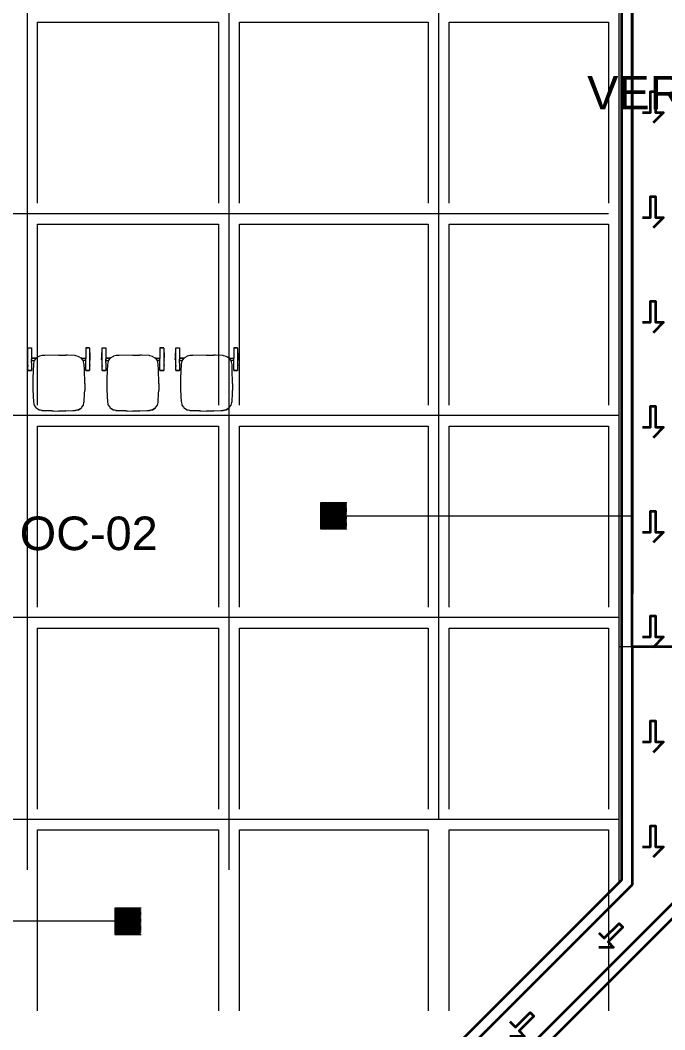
# Model space of a CAD drawing. Header units: metres. Extents: x 349021 to 349543, y 9281040 to 9281959.
# Drawn here: x 349127.72 to 349133.87, y 9281927.44 to 9281937.07 of the extents above; entities that cross this region are included whole.
import ezdxf

# ---------------------------------------------------------------- set-up
doc = ezdxf.new("R2010")
doc.units = ezdxf.units.M
doc.header["$LTSCALE"] = 0.25
for name, color, linetype, lineweight in [('ARQ-BASE', 8, 'CONTINUOUS', 13), ('ARQ-TEXTO', 8, 'CONTINUOUS', 13), ('CUNETA', 3, 'CONTINUOUS', 35)]:
    doc.layers.add(name, color=color, linetype=linetype, lineweight=lineweight)
doc.styles.get("Standard").update_dxf_attribs({"font": 'arial.ttf'})

msp = doc.modelspace()

# ---------------------------------------------------------------- linework, layer by layer
at = {"layer": 'ARQ-BASE'}
for points in [[(349133.43, 9281955.79), (349133.43, 9281928.845)], [(349127.785, 9281937.149), (349127.785, 9281935.224)], [(349129.71, 9281937.149), (349129.71, 9281935.224)], [(349131.71, 9281937.149), (349131.71, 9281935.224)], [(349127.885, 9281935.324), (349127.885, 9281937.049), (349129.61, 9281937.049), (349129.61, 9281935.324)], [(349129.81, 9281935.324), (349129.81, 9281937.049), (349131.61, 9281937.049), (349131.61, 9281935.324)], [(349131.81, 9281935.324), (349131.81, 9281937.049), (349133.33, 9281937.049), (349133.33, 9281935.324)], [(349133.33, 9281935.224), (349123.44, 9281935.224)], [(349127.785, 9281935.224), (349127.785, 9281933.299)], [(349129.71, 9281935.224), (349129.71, 9281933.299)], [(349131.71, 9281935.224), (349131.71, 9281933.299)], [(349127.885, 9281933.399), (349127.885, 9281935.124), (349129.61, 9281935.124), (349129.61, 9281933.399)], [(349129.81, 9281933.399), (349129.81, 9281935.124), (349131.61, 9281935.124), (349131.61, 9281933.399)], [(349131.81, 9281933.399), (349131.81, 9281935.124), (349133.33, 9281935.124), (349133.33, 9281933.399)], [(349127.793, 9281933.945), (349127.793, 9281933.945)], [(349127.793, 9281933.945), (349127.829, 9281933.945)], [(349127.793, 9281933.945), (349127.829, 9281933.945)], [(349127.793, 9281933.729), (349127.793, 9281933.945)], [(349127.829, 9281933.945), (349127.829, 9281933.945)], [(349127.829, 9281933.945), (349127.829, 9281933.907)], [(349128.382, 9281933.945), (349128.346, 9281933.945)], [(349128.346, 9281933.945), (349128.346, 9281933.945)], [(349128.346, 9281933.945), (349128.382, 9281933.945)], [(349128.346, 9281933.945), (349128.346, 9281933.846)], [(349128.382, 9281933.945), (349128.382, 9281933.945)], [(349128.382, 9281933.942), (349128.382, 9281933.945)], [(349128.382, 9281933.942), (349128.382, 9281933.729)], [(349128.5, 9281933.945), (349128.5, 9281933.945)], [(349128.5, 9281933.945), (349128.536, 9281933.945)], [(349128.5, 9281933.945), (349128.536, 9281933.945)], [(349128.5, 9281933.729), (349128.5, 9281933.945)], [(349128.536, 9281933.945), (349128.536, 9281933.945)], [(349128.536, 9281933.945), (349128.536, 9281933.907)], [(349129.089, 9281933.945), (349129.053, 9281933.945)], [(349129.053, 9281933.945), (349129.053, 9281933.945)], [(349129.053, 9281933.945), (349129.089, 9281933.945)], [(349129.053, 9281933.945), (349129.053, 9281933.846)], [(349129.089, 9281933.945), (349129.089, 9281933.945)], [(349129.089, 9281933.942), (349129.089, 9281933.945)], [(349129.089, 9281933.942), (349129.089, 9281933.729)], [(349129.203, 9281933.945), (349129.203, 9281933.945)], [(349129.203, 9281933.945), (349129.239, 9281933.945)], [(349129.203, 9281933.945), (349129.239, 9281933.945)], [(349129.203, 9281933.729), (349129.203, 9281933.945)], [(349129.239, 9281933.945), (349129.239, 9281933.945)], [(349129.239, 9281933.945), (349129.239, 9281933.907)], [(349129.792, 9281933.945), (349129.756, 9281933.945)], [(349129.756, 9281933.945), (349129.756, 9281933.945)], [(349129.756, 9281933.945), (349129.792, 9281933.945)], [(349129.756, 9281933.945), (349129.756, 9281933.846)], [(349129.792, 9281933.945), (349129.792, 9281933.945)], [(349129.792, 9281933.942), (349129.792, 9281933.945)], [(349129.792, 9281933.942), (349129.792, 9281933.729)], [(349127.788, 9281933.847), (349127.788, 9281933.846)], [(349127.788, 9281933.847), (349127.788, 9281933.846)], [(349127.79, 9281933.847), (349127.788, 9281933.847)], [(349127.788, 9281933.846), (349127.788, 9281933.845)], [(349127.79, 9281933.846), (349127.788, 9281933.846)], [(349127.788, 9281933.846), (349127.788, 9281933.846)], [(349127.788, 9281933.845), (349127.789, 9281933.835)], [(349127.788, 9281933.837), (349127.788, 9281933.845)], [(349127.789, 9281933.835), (349127.788, 9281933.837)], [(349127.789, 9281933.835), (349127.79, 9281933.828)], [(349127.79, 9281933.899), (349127.79, 9281933.898)], [(349127.793, 9281933.897), (349127.79, 9281933.899)], [(349127.79, 9281933.899), (349127.79, 9281933.898)], [(349127.79, 9281933.898), (349127.79, 9281933.898)], [(349127.793, 9281933.894), (349127.79, 9281933.898)], [(349127.79, 9281933.87), (349127.79, 9281933.898)], [(349127.79, 9281933.868), (349127.79, 9281933.87)], [(349127.79, 9281933.847), (349127.79, 9281933.868)], [(349127.79, 9281933.847), (349127.79, 9281933.846)], [(349127.79, 9281933.828), (349127.79, 9281933.828)], [(349127.79, 9281933.828), (349127.79, 9281933.828)], [(349127.79, 9281933.828), (349127.79, 9281933.828)], [(349127.79, 9281933.828), (349127.79, 9281933.778)], [(349127.793, 9281933.894), (349127.793, 9281933.897)], [(349127.829, 9281933.907), (349127.829, 9281933.878)], [(349127.829, 9281933.878), (349127.829, 9281933.848)], [(349127.829, 9281933.847), (349127.829, 9281933.848)], [(349127.829, 9281933.848), (349127.87, 9281933.848)], [(349127.832, 9281933.848), (349127.829, 9281933.847)], [(349127.829, 9281933.847), (349127.829, 9281933.837)], [(349127.829, 9281933.827), (349127.829, 9281933.837)], [(349127.829, 9281933.837), (349127.829, 9281933.827)], [(349127.829, 9281933.837), (349127.829, 9281933.837)], [(349127.829, 9281933.837), (349127.829, 9281933.827)], [(349127.829, 9281933.826), (349127.829, 9281933.827)], [(349127.829, 9281933.827), (349127.829, 9281933.827)], [(349127.831, 9281933.826), (349127.829, 9281933.827)], [(349127.829, 9281933.826), (349127.854, 9281933.826)], [(349127.829, 9281933.804), (349127.829, 9281933.826)], [(349127.831, 9281933.826), (349127.832, 9281933.826)], [(349127.832, 9281933.848), (349127.832, 9281933.848)], [(349127.87, 9281933.848), (349127.832, 9281933.848)], [(349127.832, 9281933.848), (349127.832, 9281933.848)], [(349127.832, 9281933.827), (349127.832, 9281933.826)], [(349127.832, 9281933.827), (349127.854, 9281933.826)], [(349127.852, 9281933.821), (349127.851, 9281933.815)], [(349127.854, 9281933.823), (349127.852, 9281933.821)], [(349127.854, 9281933.826), (349127.859, 9281933.832)], [(349127.854, 9281933.826), (349127.858, 9281933.832)], [(349127.856, 9281933.827), (349127.854, 9281933.823)], [(349127.854, 9281933.826), (349127.854, 9281933.826)], [(349127.872, 9281933.848), (349127.856, 9281933.827)], [(349127.87, 9281933.848), (349127.858, 9281933.832)], [(349127.867, 9281933.843), (349127.859, 9281933.832)], [(349127.867, 9281933.843), (349127.87, 9281933.848)], [(349127.87, 9281933.848), (349127.87, 9281933.848)], [(349127.876, 9281933.851), (349127.872, 9281933.848)], [(349127.898, 9281933.864), (349127.876, 9281933.851)], [(349127.903, 9281933.865), (349127.898, 9281933.864)], [(349127.927, 9281933.871), (349127.903, 9281933.865)], [(349127.956, 9281933.872), (349127.927, 9281933.871)], [(349128.088, 9281933.877), (349127.956, 9281933.872)], [(349128.088, 9281933.877), (349128.155, 9281933.875)], [(349128.171, 9281933.874), (349128.155, 9281933.875)], [(349128.244, 9281933.871), (349128.171, 9281933.874)], [(349128.25, 9281933.869), (349128.244, 9281933.871)], [(349128.274, 9281933.864), (349128.25, 9281933.869)], [(349128.279, 9281933.861), (349128.274, 9281933.864)], [(349128.302, 9281933.847), (349128.279, 9281933.861)], [(349128.302, 9281933.848), (349128.305, 9281933.843)], [(349128.309, 9281933.848), (349128.302, 9281933.848)], [(349128.302, 9281933.848), (349128.303, 9281933.848)], [(349128.304, 9281933.843), (349128.302, 9281933.847)], [(349128.303, 9281933.848), (349128.306, 9281933.843)], [(349128.305, 9281933.848), (349128.303, 9281933.848)], [(349128.309, 9281933.837), (349128.304, 9281933.843)], [(349128.305, 9281933.848), (349128.305, 9281933.848)], [(349128.309, 9281933.848), (349128.305, 9281933.848)], [(349128.309, 9281933.837), (349128.305, 9281933.843)], [(349128.306, 9281933.843), (349128.308, 9281933.84)], [(349128.317, 9281933.828), (349128.308, 9281933.84)], [(349128.309, 9281933.848), (349128.346, 9281933.846)], [(349128.309, 9281933.837), (349128.317, 9281933.828)], [(349128.319, 9281933.827), (349128.317, 9281933.828)], [(349128.319, 9281933.827), (349128.317, 9281933.828)], [(349128.319, 9281933.827), (349128.319, 9281933.827)], [(349128.319, 9281933.827), (349128.321, 9281933.826)], [(349128.319, 9281933.826), (349128.319, 9281933.827)], [(349128.346, 9281933.826), (349128.319, 9281933.826)], [(349128.323, 9281933.822), (349128.319, 9281933.826)], [(349128.321, 9281933.827), (349128.321, 9281933.826)], [(349128.321, 9281933.827), (349128.344, 9281933.826)], [(349128.324, 9281933.813), (349128.323, 9281933.822)], [(349128.344, 9281933.826), (349128.346, 9281933.827)], [(349128.346, 9281933.843), (349128.346, 9281933.846)], [(349128.346, 9281933.846), (349128.346, 9281933.846)], [(349128.346, 9281933.846), (349128.346, 9281933.843)], [(349128.346, 9281933.832), (349128.346, 9281933.843)], [(349128.346, 9281933.832), (349128.346, 9281933.843)], [(349128.346, 9281933.832), (349128.346, 9281933.832)], [(349128.346, 9281933.827), (349128.346, 9281933.832)], [(349128.346, 9281933.827), (349128.346, 9281933.832)], [(349128.346, 9281933.827), (349128.346, 9281933.827)], [(349128.346, 9281933.826), (349128.346, 9281933.827)], [(349128.346, 9281933.809), (349128.346, 9281933.826)], [(349128.383, 9281933.897), (349128.382, 9281933.895)], [(349128.383, 9281933.897), (349128.385, 9281933.897)], [(349128.385, 9281933.897), (349128.385, 9281933.85)], [(349128.385, 9281933.847), (349128.385, 9281933.85)], [(349128.385, 9281933.847), (349128.385, 9281933.85)], [(349128.385, 9281933.847), (349128.385, 9281933.846)], [(349128.385, 9281933.847), (349128.385, 9281933.847)], [(349128.385, 9281933.847), (349128.385, 9281933.846)], [(349128.388, 9281933.846), (349128.385, 9281933.847)], [(349128.385, 9281933.846), (349128.385, 9281933.846)], [(349128.388, 9281933.845), (349128.385, 9281933.846)], [(349128.385, 9281933.83), (349128.386, 9281933.829)], [(349128.385, 9281933.784), (349128.385, 9281933.83)], [(349128.388, 9281933.828), (349128.386, 9281933.829)], [(349128.386, 9281933.829), (349128.388, 9281933.829)], [(349128.388, 9281933.845), (349128.388, 9281933.846)], [(349128.388, 9281933.829), (349128.388, 9281933.845)], [(349128.388, 9281933.828), (349128.388, 9281933.829)], [(349128.494, 9281933.847), (349128.494, 9281933.846)], [(349128.494, 9281933.847), (349128.495, 9281933.846)], [(349128.497, 9281933.847), (349128.494, 9281933.847)], [(349128.494, 9281933.846), (349128.494, 9281933.845)], [(349128.495, 9281933.846), (349128.494, 9281933.846)], [(349128.494, 9281933.845), (349128.496, 9281933.835)], [(349128.494, 9281933.837), (349128.494, 9281933.845)], [(349128.496, 9281933.835), (349128.494, 9281933.837)], [(349128.497, 9281933.846), (349128.495, 9281933.846)], [(349128.496, 9281933.835), (349128.497, 9281933.828)], [(349128.497, 9281933.899), (349128.497, 9281933.898)], [(349128.5, 9281933.897), (349128.497, 9281933.899)], [(349128.497, 9281933.899), (349128.497, 9281933.898)], [(349128.497, 9281933.898), (349128.497, 9281933.898)], [(349128.5, 9281933.894), (349128.497, 9281933.898)], [(349128.497, 9281933.87), (349128.497, 9281933.898)], [(349128.497, 9281933.868), (349128.497, 9281933.87)], [(349128.497, 9281933.847), (349128.497, 9281933.868)], [(349128.497, 9281933.847), (349128.497, 9281933.846)], [(349128.497, 9281933.828), (349128.497, 9281933.828)], [(349128.497, 9281933.828), (349128.497, 9281933.828)], [(349128.497, 9281933.828), (349128.497, 9281933.828)], [(349128.497, 9281933.828), (349128.497, 9281933.778)], [(349128.5, 9281933.894), (349128.5, 9281933.897)], [(349128.536, 9281933.907), (349128.536, 9281933.878)], [(349128.536, 9281933.878), (349128.536, 9281933.848)], [(349128.536, 9281933.847), (349128.536, 9281933.848)], [(349128.536, 9281933.848), (349128.577, 9281933.848)], [(349128.539, 9281933.848), (349128.536, 9281933.847)], [(349128.536, 9281933.847), (349128.536, 9281933.837)], [(349128.536, 9281933.827), (349128.536, 9281933.837)], [(349128.536, 9281933.837), (349128.536, 9281933.827)], [(349128.536, 9281933.837), (349128.536, 9281933.837)], [(349128.536, 9281933.837), (349128.536, 9281933.827)], [(349128.536, 9281933.826), (349128.536, 9281933.827)], [(349128.536, 9281933.827), (349128.536, 9281933.827)], [(349128.538, 9281933.826), (349128.536, 9281933.827)], [(349128.536, 9281933.826), (349128.561, 9281933.826)], [(349128.536, 9281933.804), (349128.536, 9281933.826)], [(349128.538, 9281933.827), (349128.538, 9281933.826)], [(349128.538, 9281933.827), (349128.561, 9281933.826)], [(349128.538, 9281933.826), (349128.538, 9281933.826)], [(349128.539, 9281933.848), (349128.539, 9281933.848)], [(349128.576, 9281933.848), (349128.539, 9281933.848)], [(349128.539, 9281933.848), (349128.539, 9281933.848)], [(349128.559, 9281933.821), (349128.558, 9281933.815)], [(349128.561, 9281933.823), (349128.559, 9281933.821)], [(349128.561, 9281933.826), (349128.566, 9281933.832)], [(349128.561, 9281933.826), (349128.565, 9281933.832)], [(349128.563, 9281933.827), (349128.561, 9281933.823)], [(349128.561, 9281933.826), (349128.561, 9281933.826)], [(349128.578, 9281933.848), (349128.563, 9281933.827)], [(349128.576, 9281933.848), (349128.565, 9281933.832)], [(349128.574, 9281933.843), (349128.566, 9281933.832)], [(349128.574, 9281933.843), (349128.577, 9281933.848)], [(349128.577, 9281933.848), (349128.576, 9281933.848)], [(349128.583, 9281933.851), (349128.578, 9281933.848)], [(349128.605, 9281933.864), (349128.583, 9281933.851)], [(349128.61, 9281933.865), (349128.605, 9281933.864)], [(349128.634, 9281933.871), (349128.61, 9281933.865)], [(349128.663, 9281933.872), (349128.634, 9281933.871)], [(349128.795, 9281933.877), (349128.663, 9281933.872)], [(349128.795, 9281933.877), (349128.862, 9281933.875)], [(349128.878, 9281933.874), (349128.862, 9281933.875)], [(349128.951, 9281933.871), (349128.878, 9281933.874)], [(349128.957, 9281933.869), (349128.951, 9281933.871)], [(349128.981, 9281933.864), (349128.957, 9281933.869)], [(349128.986, 9281933.861), (349128.981, 9281933.864)], [(349129.008, 9281933.847), (349128.986, 9281933.861)], [(349129.01, 9281933.843), (349129.008, 9281933.847)], [(349129.009, 9281933.848), (349129.012, 9281933.843)], [(349129.015, 9281933.848), (349129.009, 9281933.848)], [(349129.009, 9281933.848), (349129.009, 9281933.848)], [(349129.009, 9281933.848), (349129.013, 9281933.843)], [(349129.012, 9281933.848), (349129.009, 9281933.848)], [(349129.016, 9281933.837), (349129.01, 9281933.843)], [(349129.012, 9281933.848), (349129.012, 9281933.848)], [(349129.015, 9281933.848), (349129.012, 9281933.848)], [(349129.016, 9281933.837), (349129.012, 9281933.843)], [(349129.013, 9281933.843), (349129.015, 9281933.84)], [(349129.015, 9281933.848), (349129.053, 9281933.846)], [(349129.024, 9281933.828), (349129.015, 9281933.84)], [(349129.016, 9281933.837), (349129.024, 9281933.828)], [(349129.025, 9281933.827), (349129.024, 9281933.828)], [(349129.026, 9281933.827), (349129.024, 9281933.828)], [(349129.025, 9281933.827), (349129.026, 9281933.827)], [(349129.026, 9281933.827), (349129.028, 9281933.826)], [(349129.026, 9281933.826), (349129.026, 9281933.827)], [(349129.053, 9281933.826), (349129.026, 9281933.826)], [(349129.03, 9281933.822), (349129.026, 9281933.826)], [(349129.028, 9281933.827), (349129.028, 9281933.826)], [(349129.028, 9281933.827), (349129.05, 9281933.826)], [(349129.031, 9281933.813), (349129.03, 9281933.822)], [(349129.05, 9281933.826), (349129.053, 9281933.827)], [(349129.053, 9281933.843), (349129.053, 9281933.846)], [(349129.053, 9281933.846), (349129.053, 9281933.846)], [(349129.053, 9281933.846), (349129.053, 9281933.843)], [(349129.053, 9281933.832), (349129.053, 9281933.843)], [(349129.053, 9281933.832), (349129.053, 9281933.843)], [(349129.053, 9281933.832), (349129.053, 9281933.832)], [(349129.053, 9281933.827), (349129.053, 9281933.832)], [(349129.053, 9281933.827), (349129.053, 9281933.832)], [(349129.053, 9281933.827), (349129.053, 9281933.827)], [(349129.053, 9281933.826), (349129.053, 9281933.827)], [(349129.053, 9281933.809), (349129.053, 9281933.826)], [(349129.09, 9281933.897), (349129.089, 9281933.895)], [(349129.09, 9281933.897), (349129.092, 9281933.897)], [(349129.092, 9281933.897), (349129.092, 9281933.85)], [(349129.092, 9281933.847), (349129.092, 9281933.85)], [(349129.092, 9281933.847), (349129.092, 9281933.85)], [(349129.092, 9281933.847), (349129.092, 9281933.846)], [(349129.092, 9281933.847), (349129.092, 9281933.847)], [(349129.092, 9281933.847), (349129.092, 9281933.846)], [(349129.094, 9281933.846), (349129.092, 9281933.847)], [(349129.092, 9281933.846), (349129.092, 9281933.846)], [(349129.094, 9281933.845), (349129.092, 9281933.846)], [(349129.092, 9281933.83), (349129.093, 9281933.829)], [(349129.092, 9281933.784), (349129.092, 9281933.83)], [(349129.094, 9281933.828), (349129.093, 9281933.829)], [(349129.093, 9281933.829), (349129.094, 9281933.829)], [(349129.094, 9281933.845), (349129.094, 9281933.846)], [(349129.094, 9281933.829), (349129.094, 9281933.845)], [(349129.094, 9281933.828), (349129.094, 9281933.829)], [(349129.197, 9281933.847), (349129.197, 9281933.846)], [(349129.197, 9281933.847), (349129.198, 9281933.846)], [(349129.2, 9281933.847), (349129.197, 9281933.847)], [(349129.197, 9281933.846), (349129.197, 9281933.845)], [(349129.198, 9281933.846), (349129.197, 9281933.846)], [(349129.197, 9281933.845), (349129.199, 9281933.835)], [(349129.197, 9281933.837), (349129.197, 9281933.845)], [(349129.199, 9281933.835), (349129.197, 9281933.837)], [(349129.2, 9281933.846), (349129.198, 9281933.846)], [(349129.199, 9281933.835), (349129.2, 9281933.828)], [(349129.2, 9281933.899), (349129.2, 9281933.898)], [(349129.203, 9281933.897), (349129.2, 9281933.899)], [(349129.2, 9281933.899), (349129.2, 9281933.898)], [(349129.2, 9281933.898), (349129.2, 9281933.898)], [(349129.203, 9281933.894), (349129.2, 9281933.898)], [(349129.2, 9281933.87), (349129.2, 9281933.898)], [(349129.2, 9281933.868), (349129.2, 9281933.87)], [(349129.2, 9281933.847), (349129.2, 9281933.868)], [(349129.2, 9281933.847), (349129.2, 9281933.846)], [(349129.2, 9281933.828), (349129.2, 9281933.828)], [(349129.2, 9281933.828), (349129.2, 9281933.828)], [(349129.2, 9281933.828), (349129.2, 9281933.828)], [(349129.2, 9281933.828), (349129.2, 9281933.778)], [(349129.203, 9281933.894), (349129.203, 9281933.897)], [(349129.239, 9281933.907), (349129.239, 9281933.878)], [(349129.239, 9281933.878), (349129.239, 9281933.848)], [(349129.239, 9281933.847), (349129.239, 9281933.848)], [(349129.239, 9281933.848), (349129.28, 9281933.848)], [(349129.242, 9281933.848), (349129.239, 9281933.847)], [(349129.239, 9281933.847), (349129.239, 9281933.837)], [(349129.239, 9281933.827), (349129.239, 9281933.837)], [(349129.239, 9281933.837), (349129.239, 9281933.827)], [(349129.239, 9281933.837), (349129.239, 9281933.837)], [(349129.239, 9281933.837), (349129.239, 9281933.827)], [(349129.239, 9281933.826), (349129.239, 9281933.827)], [(349129.239, 9281933.827), (349129.239, 9281933.827)], [(349129.241, 9281933.826), (349129.239, 9281933.827)], [(349129.239, 9281933.826), (349129.264, 9281933.826)], [(349129.239, 9281933.804), (349129.239, 9281933.826)], [(349129.241, 9281933.827), (349129.241, 9281933.826)], [(349129.241, 9281933.827), (349129.264, 9281933.826)], [(349129.241, 9281933.826), (349129.241, 9281933.826)], [(349129.242, 9281933.848), (349129.242, 9281933.848)], [(349129.28, 9281933.848), (349129.242, 9281933.848)], [(349129.242, 9281933.848), (349129.242, 9281933.848)], [(349129.262, 9281933.821), (349129.261, 9281933.815)], [(349129.264, 9281933.823), (349129.262, 9281933.821)], [(349129.264, 9281933.826), (349129.269, 9281933.832)], [(349129.264, 9281933.826), (349129.268, 9281933.832)], [(349129.266, 9281933.827), (349129.264, 9281933.823)], [(349129.264, 9281933.826), (349129.264, 9281933.826)], [(349129.281, 9281933.848), (349129.266, 9281933.827)], [(349129.28, 9281933.848), (349129.268, 9281933.832)], [(349129.277, 9281933.843), (349129.269, 9281933.832)], [(349129.277, 9281933.843), (349129.28, 9281933.848)], [(349129.28, 9281933.848), (349129.28, 9281933.848)], [(349129.286, 9281933.851), (349129.281, 9281933.848)], [(349129.308, 9281933.864), (349129.286, 9281933.851)], [(349129.313, 9281933.865), (349129.308, 9281933.864)], [(349129.337, 9281933.871), (349129.313, 9281933.865)], [(349129.366, 9281933.872), (349129.337, 9281933.871)], [(349129.498, 9281933.877), (349129.366, 9281933.872)], [(349129.498, 9281933.877), (349129.565, 9281933.875)], [(349129.581, 9281933.874), (349129.565, 9281933.875)], [(349129.654, 9281933.871), (349129.581, 9281933.874)], [(349129.66, 9281933.869), (349129.654, 9281933.871)], [(349129.684, 9281933.864), (349129.66, 9281933.869)], [(349129.689, 9281933.861), (349129.684, 9281933.864)], [(349129.711, 9281933.847), (349129.689, 9281933.861)], [(349129.713, 9281933.843), (349129.711, 9281933.847)], [(349129.712, 9281933.848), (349129.715, 9281933.843)], [(349129.718, 9281933.848), (349129.712, 9281933.848)], [(349129.712, 9281933.848), (349129.712, 9281933.848)], [(349129.712, 9281933.848), (349129.716, 9281933.843)], [(349129.715, 9281933.848), (349129.712, 9281933.848)], [(349129.719, 9281933.837), (349129.713, 9281933.843)], [(349129.715, 9281933.848), (349129.715, 9281933.848)], [(349129.718, 9281933.848), (349129.715, 9281933.848)], [(349129.719, 9281933.837), (349129.715, 9281933.843)], [(349129.716, 9281933.843), (349129.718, 9281933.84)], [(349129.718, 9281933.848), (349129.756, 9281933.846)], [(349129.727, 9281933.828), (349129.718, 9281933.84)], [(349129.719, 9281933.837), (349129.727, 9281933.828)], [(349129.728, 9281933.827), (349129.727, 9281933.828)], [(349129.729, 9281933.827), (349129.727, 9281933.828)], [(349129.728, 9281933.827), (349129.729, 9281933.827)], [(349129.729, 9281933.827), (349129.731, 9281933.826)], [(349129.729, 9281933.826), (349129.729, 9281933.827)], [(349129.756, 9281933.826), (349129.729, 9281933.826)], [(349129.733, 9281933.822), (349129.729, 9281933.826)], [(349129.731, 9281933.827), (349129.731, 9281933.826)], [(349129.731, 9281933.827), (349129.753, 9281933.826)], [(349129.734, 9281933.813), (349129.733, 9281933.822)], [(349129.753, 9281933.826), (349129.756, 9281933.827)], [(349129.756, 9281933.843), (349129.756, 9281933.846)], [(349129.756, 9281933.846), (349129.756, 9281933.846)], [(349129.756, 9281933.846), (349129.756, 9281933.843)], [(349129.756, 9281933.832), (349129.756, 9281933.843)], [(349129.756, 9281933.832), (349129.756, 9281933.843)], [(349129.756, 9281933.832), (349129.756, 9281933.832)], [(349129.756, 9281933.827), (349129.756, 9281933.832)], [(349129.756, 9281933.827), (349129.756, 9281933.832)], [(349129.756, 9281933.827), (349129.756, 9281933.827)], [(349129.756, 9281933.826), (349129.756, 9281933.827)], [(349129.756, 9281933.809), (349129.756, 9281933.826)], [(349129.793, 9281933.897), (349129.792, 9281933.895)], [(349129.793, 9281933.897), (349129.795, 9281933.897)], [(349129.795, 9281933.897), (349129.795, 9281933.85)], [(349129.795, 9281933.847), (349129.795, 9281933.85)], [(349129.795, 9281933.847), (349129.795, 9281933.85)], [(349129.795, 9281933.847), (349129.795, 9281933.846)], [(349129.795, 9281933.847), (349129.795, 9281933.847)], [(349129.795, 9281933.847), (349129.795, 9281933.846)], [(349129.797, 9281933.846), (349129.795, 9281933.847)], [(349129.795, 9281933.846), (349129.795, 9281933.846)], [(349129.797, 9281933.845), (349129.795, 9281933.846)], [(349129.795, 9281933.83), (349129.796, 9281933.829)], [(349129.795, 9281933.784), (349129.795, 9281933.83)], [(349129.797, 9281933.828), (349129.796, 9281933.829)], [(349129.796, 9281933.829), (349129.797, 9281933.829)], [(349129.797, 9281933.845), (349129.797, 9281933.846)], [(349129.797, 9281933.829), (349129.797, 9281933.845)], [(349129.797, 9281933.828), (349129.797, 9281933.829)], [(349127.793, 9281933.778), (349127.79, 9281933.778)], [(349127.793, 9281933.778), (349127.793, 9281933.769)], [(349127.793, 9281933.744), (349127.793, 9281933.769)], [(349127.793, 9281933.729), (349127.793, 9281933.744)], [(349127.793, 9281933.729), (349127.829, 9281933.729)], [(349127.793, 9281933.729), (349127.793, 9281933.729)], [(349127.829, 9281933.729), (349127.793, 9281933.729)], [(349127.829, 9281933.804), (349127.829, 9281933.729)], [(349127.829, 9281933.729), (349127.829, 9281933.729)], [(349127.845, 9281933.789), (349127.84, 9281933.655)], [(349127.851, 9281933.815), (349127.845, 9281933.789)], [(349128.33, 9281933.786), (349128.324, 9281933.813)], [(349128.332, 9281933.738), (349128.33, 9281933.786)], [(349128.336, 9281933.604), (349128.332, 9281933.738)], [(349128.346, 9281933.729), (349128.346, 9281933.809)], [(349128.346, 9281933.729), (349128.346, 9281933.729)], [(349128.346, 9281933.729), (349128.382, 9281933.729)], [(349128.382, 9281933.729), (349128.346, 9281933.729)], [(349128.382, 9281933.776), (349128.385, 9281933.776)], [(349128.382, 9281933.776), (349128.385, 9281933.776)], [(349128.382, 9281933.776), (349128.382, 9281933.761)], [(349128.382, 9281933.761), (349128.382, 9281933.744)], [(349128.382, 9281933.744), (349128.382, 9281933.729)], [(349128.382, 9281933.729), (349128.382, 9281933.729)], [(349128.385, 9281933.784), (349128.385, 9281933.776)], [(349128.385, 9281933.776), (349128.385, 9281933.784)], [(349128.385, 9281933.776), (349128.385, 9281933.776)], [(349128.5, 9281933.778), (349128.497, 9281933.778)], [(349128.5, 9281933.778), (349128.5, 9281933.769)], [(349128.5, 9281933.744), (349128.5, 9281933.769)], [(349128.5, 9281933.729), (349128.5, 9281933.744)], [(349128.5, 9281933.729), (349128.536, 9281933.729)], [(349128.5, 9281933.729), (349128.5, 9281933.729)], [(349128.536, 9281933.729), (349128.5, 9281933.729)], [(349128.536, 9281933.804), (349128.536, 9281933.729)], [(349128.536, 9281933.729), (349128.536, 9281933.729)], [(349128.552, 9281933.789), (349128.547, 9281933.655)], [(349128.558, 9281933.815), (349128.552, 9281933.789)], [(349129.037, 9281933.786), (349129.031, 9281933.813)], [(349129.039, 9281933.738), (349129.037, 9281933.786)], [(349129.043, 9281933.604), (349129.039, 9281933.738)], [(349129.053, 9281933.729), (349129.053, 9281933.809)], [(349129.053, 9281933.729), (349129.053, 9281933.729)], [(349129.053, 9281933.729), (349129.089, 9281933.729)], [(349129.089, 9281933.729), (349129.053, 9281933.729)], [(349129.089, 9281933.776), (349129.092, 9281933.776)], [(349129.089, 9281933.776), (349129.092, 9281933.776)], [(349129.089, 9281933.776), (349129.089, 9281933.761)], [(349129.089, 9281933.761), (349129.089, 9281933.744)], [(349129.089, 9281933.744), (349129.089, 9281933.729)], [(349129.089, 9281933.729), (349129.089, 9281933.729)], [(349129.092, 9281933.784), (349129.092, 9281933.776)], [(349129.092, 9281933.776), (349129.092, 9281933.784)], [(349129.092, 9281933.776), (349129.092, 9281933.776)], [(349129.203, 9281933.778), (349129.2, 9281933.778)], [(349129.203, 9281933.778), (349129.203, 9281933.769)], [(349129.203, 9281933.744), (349129.203, 9281933.769)], [(349129.203, 9281933.729), (349129.203, 9281933.744)], [(349129.203, 9281933.729), (349129.239, 9281933.729)], [(349129.203, 9281933.729), (349129.203, 9281933.729)], [(349129.239, 9281933.729), (349129.203, 9281933.729)], [(349129.239, 9281933.804), (349129.239, 9281933.729)], [(349129.239, 9281933.729), (349129.239, 9281933.729)], [(349129.255, 9281933.789), (349129.25, 9281933.655)], [(349129.261, 9281933.815), (349129.255, 9281933.789)], [(349129.74, 9281933.786), (349129.734, 9281933.813)], [(349129.742, 9281933.738), (349129.74, 9281933.786)], [(349129.746, 9281933.604), (349129.742, 9281933.738)], [(349129.756, 9281933.729), (349129.756, 9281933.809)], [(349129.756, 9281933.729), (349129.756, 9281933.729)], [(349129.756, 9281933.729), (349129.792, 9281933.729)], [(349129.792, 9281933.729), (349129.756, 9281933.729)], [(349129.792, 9281933.776), (349129.795, 9281933.776)], [(349129.792, 9281933.776), (349129.795, 9281933.776)], [(349129.792, 9281933.776), (349129.792, 9281933.761)], [(349129.792, 9281933.761), (349129.792, 9281933.744)], [(349129.792, 9281933.744), (349129.792, 9281933.729)], [(349129.792, 9281933.729), (349129.792, 9281933.729)], [(349129.795, 9281933.784), (349129.795, 9281933.776)], [(349129.795, 9281933.776), (349129.795, 9281933.784)], [(349129.795, 9281933.776), (349129.795, 9281933.776)], [(349127.84, 9281933.655), (349127.839, 9281933.606)], [(349128.547, 9281933.655), (349128.545, 9281933.606)], [(349129.25, 9281933.655), (349129.248, 9281933.606)], [(349127.839, 9281933.606), (349127.84, 9281933.556)], [(349127.84, 9281933.556), (349127.843, 9281933.48)], [(349128.334, 9281933.51), (349128.335, 9281933.538)], [(349128.336, 9281933.604), (349128.335, 9281933.538)], [(349128.545, 9281933.606), (349128.546, 9281933.556)], [(349128.546, 9281933.556), (349128.55, 9281933.48)], [(349129.04, 9281933.51), (349129.042, 9281933.538)], [(349129.043, 9281933.604), (349129.042, 9281933.538)], [(349129.248, 9281933.606), (349129.25, 9281933.556)], [(349129.25, 9281933.556), (349129.253, 9281933.48)], [(349129.743, 9281933.51), (349129.745, 9281933.538)], [(349129.746, 9281933.604), (349129.745, 9281933.538)], [(349127.843, 9281933.48), (349127.845, 9281933.434)], [(349127.845, 9281933.434), (349127.85, 9281933.408)], [(349128.328, 9281933.424), (349128.33, 9281933.434)], [(349128.33, 9281933.434), (349128.334, 9281933.51)], [(349128.55, 9281933.48), (349128.552, 9281933.434)], [(349128.552, 9281933.434), (349128.557, 9281933.408)], [(349129.035, 9281933.424), (349129.037, 9281933.434)], [(349129.037, 9281933.434), (349129.04, 9281933.51)], [(349129.253, 9281933.48), (349129.255, 9281933.434)], [(349129.255, 9281933.434), (349129.26, 9281933.408)], [(349129.738, 9281933.424), (349129.74, 9281933.434)], [(349129.74, 9281933.434), (349129.743, 9281933.51)], [(349127.85, 9281933.408), (349127.852, 9281933.398)], [(349127.852, 9281933.398), (349127.866, 9281933.379)], [(349127.866, 9281933.379), (349127.871, 9281933.372)], [(349127.871, 9281933.372), (349127.891, 9281933.36)], [(349127.897, 9281933.356), (349127.873, 9281933.371)], [(349127.891, 9281933.36), (349127.897, 9281933.356)], [(349127.899, 9281933.355), (349127.897, 9281933.356)], [(349127.897, 9281933.356), (349127.924, 9281933.35)], [(349127.928, 9281933.348), (349127.899, 9281933.355)], [(349127.924, 9281933.35), (349127.926, 9281933.349)], [(349127.926, 9281933.349), (349127.968, 9281933.347)], [(349128.02, 9281933.344), (349127.928, 9281933.348)], [(349127.968, 9281933.347), (349128.037, 9281933.344)], [(349128.02, 9281933.344), (349128.088, 9281933.342)], [(349128.037, 9281933.344), (349128.088, 9281933.343)], [(349128.155, 9281933.344), (349128.088, 9281933.342)], [(349128.088, 9281933.343), (349128.138, 9281933.344)], [(349128.138, 9281933.344), (349128.155, 9281933.344)], [(349128.155, 9281933.344), (349128.244, 9281933.348)], [(349128.155, 9281933.344), (349128.222, 9281933.348)], [(349128.222, 9281933.348), (349128.237, 9281933.349)], [(349128.237, 9281933.349), (349128.245, 9281933.349)], [(349128.273, 9281933.355), (349128.244, 9281933.348)], [(349128.245, 9281933.349), (349128.272, 9281933.355)], [(349128.272, 9281933.355), (349128.275, 9281933.356)], [(349128.3, 9281933.371), (349128.273, 9281933.355)], [(349128.275, 9281933.356), (349128.273, 9281933.355)], [(349128.275, 9281933.356), (349128.3, 9281933.371)], [(349128.3, 9281933.371), (349128.3, 9281933.371)], [(349128.3, 9281933.371), (349128.301, 9281933.371)], [(349128.301, 9281933.371), (349128.303, 9281933.373)], [(349128.303, 9281933.373), (349128.307, 9281933.379)], [(349128.307, 9281933.379), (349128.322, 9281933.398)], [(349128.322, 9281933.398), (349128.328, 9281933.424)], [(349128.557, 9281933.408), (349128.559, 9281933.398)], [(349128.559, 9281933.398), (349128.573, 9281933.379)], [(349128.573, 9281933.379), (349128.578, 9281933.372)], [(349128.578, 9281933.372), (349128.598, 9281933.36)], [(349128.604, 9281933.356), (349128.58, 9281933.371)], [(349128.598, 9281933.36), (349128.604, 9281933.356)], [(349128.606, 9281933.355), (349128.604, 9281933.356)], [(349128.604, 9281933.356), (349128.63, 9281933.35)], [(349128.635, 9281933.348), (349128.606, 9281933.355)], [(349128.63, 9281933.35), (349128.633, 9281933.349)], [(349128.633, 9281933.349), (349128.675, 9281933.347)], [(349128.727, 9281933.344), (349128.635, 9281933.348)], [(349128.675, 9281933.347), (349128.744, 9281933.344)], [(349128.727, 9281933.344), (349128.795, 9281933.342)], [(349128.744, 9281933.344), (349128.795, 9281933.343)], [(349128.862, 9281933.344), (349128.795, 9281933.342)], [(349128.795, 9281933.343), (349128.845, 9281933.344)], [(349128.845, 9281933.344), (349128.862, 9281933.344)], [(349128.862, 9281933.344), (349128.95, 9281933.348)], [(349128.862, 9281933.344), (349128.929, 9281933.348)], [(349128.929, 9281933.348), (349128.944, 9281933.349)], [(349128.944, 9281933.349), (349128.952, 9281933.349)], [(349128.98, 9281933.355), (349128.95, 9281933.348)], [(349128.952, 9281933.349), (349128.979, 9281933.355)], [(349128.979, 9281933.355), (349128.982, 9281933.356)], [(349129.007, 9281933.371), (349128.98, 9281933.355)], [(349128.982, 9281933.356), (349128.98, 9281933.355)], [(349128.982, 9281933.356), (349129.007, 9281933.371)], [(349129.007, 9281933.371), (349129.009, 9281933.373)], [(349129.007, 9281933.371), (349129.007, 9281933.371)], [(349129.007, 9281933.371), (349129.007, 9281933.371)], [(349129.009, 9281933.373), (349129.014, 9281933.379)], [(349129.014, 9281933.379), (349129.029, 9281933.398)], [(349129.029, 9281933.398), (349129.035, 9281933.424)], [(349129.26, 9281933.408), (349129.262, 9281933.398)], [(349129.262, 9281933.398), (349129.276, 9281933.379)], [(349129.276, 9281933.379), (349129.281, 9281933.372)], [(349129.281, 9281933.372), (349129.301, 9281933.36)], [(349129.307, 9281933.356), (349129.283, 9281933.371)], [(349129.301, 9281933.36), (349129.307, 9281933.356)], [(349129.309, 9281933.355), (349129.307, 9281933.356)], [(349129.307, 9281933.356), (349129.333, 9281933.35)], [(349129.338, 9281933.348), (349129.309, 9281933.355)], [(349129.333, 9281933.35), (349129.336, 9281933.349)], [(349129.336, 9281933.349), (349129.378, 9281933.347)], [(349129.43, 9281933.344), (349129.338, 9281933.348)], [(349129.378, 9281933.347), (349129.447, 9281933.344)], [(349129.43, 9281933.344), (349129.498, 9281933.342)], [(349129.447, 9281933.344), (349129.498, 9281933.343)], [(349129.565, 9281933.344), (349129.498, 9281933.342)], [(349129.498, 9281933.343), (349129.548, 9281933.344)], [(349129.548, 9281933.344), (349129.565, 9281933.344)], [(349129.565, 9281933.344), (349129.653, 9281933.348)], [(349129.565, 9281933.344), (349129.632, 9281933.348)], [(349129.632, 9281933.348), (349129.647, 9281933.349)], [(349129.647, 9281933.349), (349129.655, 9281933.349)], [(349129.683, 9281933.355), (349129.653, 9281933.348)], [(349129.655, 9281933.349), (349129.682, 9281933.355)], [(349129.682, 9281933.355), (349129.685, 9281933.356)], [(349129.71, 9281933.371), (349129.683, 9281933.355)], [(349129.685, 9281933.356), (349129.683, 9281933.355)], [(349129.685, 9281933.356), (349129.71, 9281933.371)], [(349129.71, 9281933.371), (349129.712, 9281933.373)], [(349129.71, 9281933.371), (349129.71, 9281933.371)], [(349129.71, 9281933.371), (349129.71, 9281933.371)], [(349129.712, 9281933.373), (349129.717, 9281933.379)], [(349129.717, 9281933.379), (349129.732, 9281933.398)], [(349129.732, 9281933.398), (349129.738, 9281933.424)], [(349133.43, 9281933.299), (349123.44, 9281933.299)], [(349127.785, 9281933.299), (349127.785, 9281931.374)], [(349129.71, 9281933.299), (349129.71, 9281931.374)], [(349131.71, 9281933.299), (349131.71, 9281931.374)], [(349127.885, 9281931.474), (349127.885, 9281933.199), (349129.61, 9281933.199), (349129.61, 9281931.474)], [(349129.81, 9281931.474), (349129.81, 9281933.199), (349131.61, 9281933.199), (349131.61, 9281931.474)], [(349131.81, 9281931.474), (349131.81, 9281933.199), (349133.33, 9281933.199), (349133.33, 9281931.474)], [(349130.835, 9281932.469), (349130.585, 9281932.469), (349130.585, 9281932.219), (349130.835, 9281932.219)], [(349130.83, 9281932.464), (349130.59, 9281932.464), (349130.59, 9281932.224), (349130.83, 9281932.224)], [(349130.59, 9281932.457), (349130.83, 9281932.457), (349130.83, 9281932.452), (349130.59, 9281932.452)], [(349130.59, 9281932.447), (349130.83, 9281932.447), (349130.83, 9281932.442), (349130.59, 9281932.442)], [(349130.59, 9281932.437), (349130.83, 9281932.437), (349130.83, 9281932.432), (349130.59, 9281932.432)], [(349130.59, 9281932.427), (349130.83, 9281932.427), (349130.83, 9281932.422), (349130.59, 9281932.422)], [(349130.59, 9281932.417), (349130.83, 9281932.417), (349130.83, 9281932.412), (349130.59, 9281932.412)], [(349130.59, 9281932.407), (349130.83, 9281932.407), (349130.83, 9281932.402), (349130.59, 9281932.402)], [(349130.59, 9281932.397), (349130.83, 9281932.397), (349130.83, 9281932.392), (349130.59, 9281932.392)], [(349130.59, 9281932.387), (349130.83, 9281932.387), (349130.83, 9281932.382), (349130.59, 9281932.382)], [(349130.59, 9281932.377), (349130.83, 9281932.377), (349130.83, 9281932.372), (349130.59, 9281932.372)], [(349130.59, 9281932.367), (349130.83, 9281932.367), (349130.83, 9281932.362), (349130.59, 9281932.362)], [(349130.59, 9281932.357), (349130.83, 9281932.357), (349130.83, 9281932.352), (349130.59, 9281932.352)], [(349130.59, 9281932.347), (349130.83, 9281932.347), (349130.83, 9281932.342), (349130.59, 9281932.342)], [(349130.59, 9281932.337), (349130.83, 9281932.337), (349130.83, 9281932.332), (349130.59, 9281932.332)], [(349130.59, 9281932.327), (349130.83, 9281932.327), (349130.83, 9281932.322), (349130.59, 9281932.322)], [(349130.59, 9281932.317), (349130.83, 9281932.317), (349130.83, 9281932.312), (349130.59, 9281932.312)], [(349130.59, 9281932.307), (349130.83, 9281932.307), (349130.83, 9281932.302), (349130.59, 9281932.302)], [(349130.59, 9281932.297), (349130.83, 9281932.297), (349130.83, 9281932.292), (349130.59, 9281932.292)], [(349130.59, 9281932.287), (349130.83, 9281932.287), (349130.83, 9281932.282), (349130.59, 9281932.282)], [(349130.59, 9281932.277), (349130.83, 9281932.277), (349130.83, 9281932.272), (349130.59, 9281932.272)], [(349130.835, 9281932.344), (349133.555, 9281932.344)], [(349130.59, 9281932.267), (349130.83, 9281932.267), (349130.83, 9281932.262), (349130.59, 9281932.262)], [(349130.59, 9281932.257), (349130.83, 9281932.257), (349130.83, 9281932.252), (349130.59, 9281932.252)], [(349130.59, 9281932.247), (349130.83, 9281932.247), (349130.83, 9281932.242), (349130.59, 9281932.242)], [(349130.59, 9281932.237), (349130.83, 9281932.237), (349130.83, 9281932.232), (349130.59, 9281932.232)], [(349133.43, 9281931.374), (349123.44, 9281931.374)], [(349127.785, 9281931.374), (349127.785, 9281929.449)], [(349129.71, 9281931.374), (349129.71, 9281928.97)], [(349131.71, 9281931.374), (349131.71, 9281929.449)], [(349127.885, 9281929.549), (349127.885, 9281931.274), (349129.61, 9281931.274), (349129.61, 9281929.549)], [(349129.81, 9281929.549), (349129.81, 9281931.274), (349131.61, 9281931.274), (349131.61, 9281929.549)], [(349131.81, 9281929.549), (349131.81, 9281931.274), (349133.33, 9281931.274), (349133.33, 9281929.549)], [(349134.08, 9281931.095), (349133.43, 9281931.095)], [(349133.43, 9281929.449), (349123.44, 9281929.449)], [(349127.785, 9281929.449), (349127.785, 9281928.97)], [(349127.885, 9281927.624), (349127.885, 9281929.349), (349129.61, 9281929.349), (349129.61, 9281927.624)], [(349129.81, 9281927.624), (349129.81, 9281929.349), (349131.61, 9281929.349), (349131.61, 9281927.624)], [(349131.81, 9281927.624), (349131.81, 9281929.349), (349133.33, 9281929.349), (349133.33, 9281927.624)], [(349128.872, 9281928.604), (349128.622, 9281928.604), (349128.622, 9281928.354), (349128.872, 9281928.354)], [(349128.867, 9281928.599), (349128.627, 9281928.599), (349128.627, 9281928.359), (349128.867, 9281928.359)], [(349128.627, 9281928.592), (349128.867, 9281928.592), (349128.867, 9281928.587), (349128.627, 9281928.587)], [(349128.627, 9281928.582), (349128.867, 9281928.582), (349128.867, 9281928.577), (349128.627, 9281928.577)], [(349128.627, 9281928.572), (349128.867, 9281928.572), (349128.867, 9281928.567), (349128.627, 9281928.567)], [(349128.627, 9281928.562), (349128.867, 9281928.562), (349128.867, 9281928.557), (349128.627, 9281928.557)], [(349128.627, 9281928.552), (349128.867, 9281928.552), (349128.867, 9281928.547), (349128.627, 9281928.547)], [(349128.627, 9281928.542), (349128.867, 9281928.542), (349128.867, 9281928.537), (349128.627, 9281928.537)], [(349128.627, 9281928.532), (349128.867, 9281928.532), (349128.867, 9281928.527), (349128.627, 9281928.527)], [(349128.627, 9281928.522), (349128.867, 9281928.522), (349128.867, 9281928.517), (349128.627, 9281928.517)], [(349128.622, 9281928.479), (349123.315, 9281928.479)], [(349128.627, 9281928.512), (349128.867, 9281928.512), (349128.867, 9281928.507), (349128.627, 9281928.507)], [(349128.627, 9281928.502), (349128.867, 9281928.502), (349128.867, 9281928.497), (349128.627, 9281928.497)], [(349128.627, 9281928.492), (349128.867, 9281928.492), (349128.867, 9281928.487), (349128.627, 9281928.487)], [(349128.627, 9281928.482), (349128.867, 9281928.482), (349128.867, 9281928.477), (349128.627, 9281928.477)], [(349128.627, 9281928.472), (349128.867, 9281928.472), (349128.867, 9281928.467), (349128.627, 9281928.467)], [(349128.627, 9281928.462), (349128.867, 9281928.462), (349128.867, 9281928.457), (349128.627, 9281928.457)], [(349128.627, 9281928.452), (349128.867, 9281928.452), (349128.867, 9281928.447), (349128.627, 9281928.447)], [(349128.627, 9281928.442), (349128.867, 9281928.442), (349128.867, 9281928.437), (349128.627, 9281928.437)], [(349128.627, 9281928.432), (349128.867, 9281928.432), (349128.867, 9281928.427), (349128.627, 9281928.427)], [(349128.627, 9281928.422), (349128.867, 9281928.422), (349128.867, 9281928.417), (349128.627, 9281928.417)], [(349128.627, 9281928.412), (349128.867, 9281928.412), (349128.867, 9281928.407), (349128.627, 9281928.407)], [(349128.627, 9281928.402), (349128.867, 9281928.402), (349128.867, 9281928.397), (349128.627, 9281928.397)], [(349128.627, 9281928.392), (349128.867, 9281928.392), (349128.867, 9281928.387), (349128.627, 9281928.387)], [(349128.627, 9281928.382), (349128.867, 9281928.382), (349128.867, 9281928.377), (349128.627, 9281928.377)], [(349128.627, 9281928.372), (349128.867, 9281928.372), (349128.867, 9281928.367), (349128.627, 9281928.367)]]:
    msp.add_lwpolyline(points, dxfattribs=at)
at = {"layer": 'CUNETA'}
for points in [[(349133.455, 9281955.79), (349133.455, 9281931.095)], [(349133.955, 9281955.79), (349133.955, 9281931.095), (349133.555, 9281931.095), (349133.555, 9281955.79)], [(349133.555, 9281955.79), (349133.555, 9281931.601)], [(349133.655, 9281936.189), (349133.73, 9281936.189), (349133.73, 9281936.389), (349133.78, 9281936.389), (349133.78, 9281936.189), (349133.855, 9281936.189), (349133.755, 9281936.089)], [(349133.655, 9281935.189), (349133.73, 9281935.189), (349133.73, 9281935.389), (349133.78, 9281935.389), (349133.78, 9281935.189), (349133.855, 9281935.189), (349133.755, 9281935.089)], [(349133.655, 9281934.189), (349133.73, 9281934.189), (349133.73, 9281934.389), (349133.78, 9281934.389), (349133.78, 9281934.189), (349133.855, 9281934.189), (349133.755, 9281934.089)], [(349133.655, 9281933.189), (349133.73, 9281933.189), (349133.73, 9281933.389), (349133.78, 9281933.389), (349133.78, 9281933.189), (349133.855, 9281933.189), (349133.755, 9281933.089)], [(349133.655, 9281932.189), (349133.73, 9281932.189), (349133.73, 9281932.389), (349133.78, 9281932.389), (349133.78, 9281932.189), (349133.855, 9281932.189), (349133.755, 9281932.089)], [(349133.655, 9281931.189), (349133.73, 9281931.189), (349133.73, 9281931.389), (349133.78, 9281931.389), (349133.78, 9281931.189), (349133.855, 9281931.189), (349133.755, 9281931.089)], [(349133.455, 9281931.095), (349133.455, 9281928.869)], [(349133.555, 9281931.095), (349133.555, 9281928.827)], [(349133.655, 9281930.189), (349133.73, 9281930.189), (349133.73, 9281930.389), (349133.78, 9281930.389), (349133.78, 9281930.189), (349133.855, 9281930.189), (349133.755, 9281930.089)], [(349133.655, 9281929.189), (349133.73, 9281929.189), (349133.73, 9281929.389), (349133.78, 9281929.389), (349133.78, 9281929.189), (349133.855, 9281929.189), (349133.755, 9281929.089)], [(349133.455, 9281928.869), (349129.205, 9281924.619)], [(349133.555, 9281928.827), (349129.305, 9281924.578)], [(349133.955, 9281928.662), (349129.705, 9281924.412)], [(349134.055, 9281928.62), (349129.805, 9281924.371)], [(349133.237, 9281928.37), (349133.29, 9281928.317), (349133.432, 9281928.459), (349133.467, 9281928.423), (349133.326, 9281928.282), (349133.379, 9281928.229), (349133.237, 9281928.229)], [(349132.389, 9281927.522), (349132.442, 9281927.469), (349132.583, 9281927.61), (349132.619, 9281927.575), (349132.477, 9281927.434), (349132.53, 9281927.38), (349132.389, 9281927.38)]]:
    msp.add_lwpolyline(points, dxfattribs=at)

# ---------------------------------------------------------------- texts
at = {"layer": 'ARQ-TEXTO'}
for s, p in [('VEREDA', (349133.127, 9281936.218)), ('OC-02', (349127.715, 9281932.017))]:
    msp.add_text(s, height=0.32, dxfattribs=at).set_placement(p)

doc.saveas('drawing.dxf')
